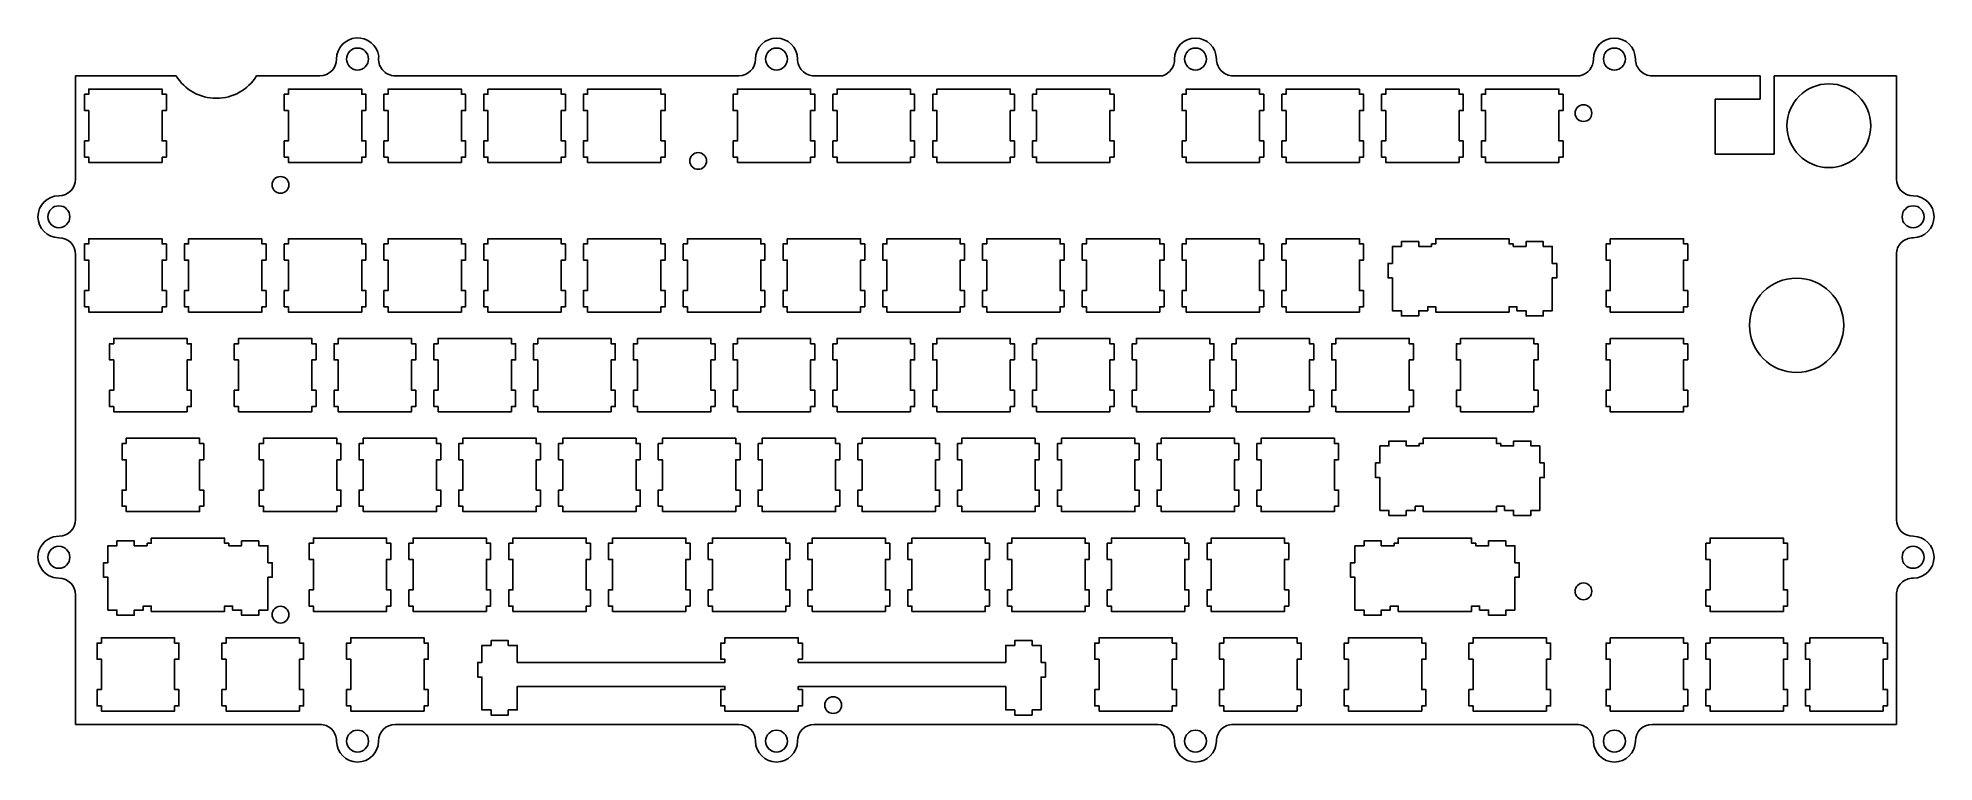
# Model space of a CAD drawing. Header units: millimetres. Extents: x -7 to 355, y -7 to 131.
import ezdxf

# ---------------------------------------------------------------- set-up
doc = ezdxf.new("R2010")
doc.units = ezdxf.units.MM
doc.layers.get('0').update_dxf_attribs({"linetype": 'CONTINUOUS'})

msp = doc.modelspace()

# ---------------------------------------------------------------- linework, layer by layer
for p, q in [((0, 123.83), (0, 104.11)), ((19.2, 123.83), (0, 123.83)), ((46.63, 123.83), (34.55, 123.83)), ((126.63, 123.83), (61.03, 123.83)), ((207.51, 123.85), (141.03, 123.83)), ((287.22, 123.83), (221.03, 123.83)), ((315.63, 123.83), (301.03, 123.83)), ((321.65, 123.83), (315.63, 123.83)), ((321.65, 119.34), (321.65, 123.83)), ((324.33, 119.34), (324.33, 123.83)), ((347.66, 123.83), (324.33, 123.83)), ((347.66, 104.11), (347.66, 123.83)), ((313.09, 119.34), (313.09, 108.88)), ((321.65, 119.34), (313.09, 119.34)), ((324.33, 108.88), (324.33, 119.34)), ((313.09, 108.88), (324.33, 108.88)), ((0, 89.71), (0, 39.11)), ((347.66, 39.11), (347.66, 89.71)), ((0, 24.71), (0, 0)), ((347.66, 0), (347.66, 24.71)), ((0, 0), (46.63, 0)), ((61.03, 0), (126.63, 0)), ((141.03, 0), (206.63, 0)), ((221.03, 0), (286.63, 0)), ((301.03, 0), (347.66, 0))]:
    msp.add_line(p, q)
for points in [[(16.52, 108.3), (16.52, 107.3), (2.52, 107.3), (2.52, 108.3), (1.72, 108.3), (1.72, 111.4), (2.52, 111.4), (2.52, 117.2), (1.72, 117.2), (1.72, 120.3), (2.52, 120.3), (2.52, 121.3), (16.52, 121.3), (16.52, 120.3), (17.32, 120.3), (17.32, 117.2), (16.52, 117.2), (16.52, 111.4), (17.32, 111.4), (17.32, 108.3)], [(55.42, 117.2), (54.62, 117.2), (54.62, 111.4), (55.42, 111.4), (55.42, 108.3), (54.62, 108.3), (54.62, 107.3), (40.62, 107.3), (40.62, 108.3), (39.82, 108.3), (39.82, 111.4), (40.62, 111.4), (40.62, 117.2), (39.82, 117.2), (39.82, 120.3), (40.62, 120.3), (40.62, 121.3), (54.62, 121.3), (54.62, 120.3), (55.42, 120.3)], [(59.67, 107.3), (59.67, 108.3), (58.87, 108.3), (58.87, 111.4), (59.67, 111.4), (59.67, 117.2), (58.87, 117.2), (58.87, 120.3), (59.67, 120.3), (59.67, 121.3), (73.67, 121.3), (73.67, 120.3), (74.47, 120.3), (74.47, 117.2), (73.67, 117.2), (73.67, 111.4), (74.47, 111.4), (74.47, 108.3), (73.67, 108.3), (73.67, 107.3)], [(78.72, 121.3), (92.72, 121.3), (92.72, 120.3), (93.52, 120.3), (93.52, 117.2), (92.72, 117.2), (92.72, 111.4), (93.52, 111.4), (93.52, 108.3), (92.72, 108.3), (92.72, 107.3), (78.72, 107.3), (78.72, 108.3), (77.92, 108.3), (77.92, 111.4), (78.72, 111.4), (78.72, 117.2), (77.92, 117.2), (77.92, 120.3), (78.72, 120.3)], [(111.77, 111.4), (112.57, 111.4), (112.57, 108.3), (111.77, 108.3), (111.77, 107.3), (97.77, 107.3), (97.77, 108.3), (96.97, 108.3), (96.97, 111.4), (97.77, 111.4), (97.77, 117.2), (96.97, 117.2), (96.97, 120.3), (97.77, 120.3), (97.77, 121.3), (111.77, 121.3), (111.77, 120.3), (112.57, 120.3), (112.57, 117.2), (111.77, 117.2)], [(126.35, 107.3), (126.35, 108.3), (125.55, 108.3), (125.55, 111.4), (126.35, 111.4), (126.35, 117.2), (125.55, 117.2), (125.55, 120.3), (126.35, 120.3), (126.35, 121.3), (140.35, 121.3), (140.35, 120.3), (141.15, 120.3), (141.15, 117.2), (140.35, 117.2), (140.35, 111.4), (141.15, 111.4), (141.15, 108.3), (140.35, 108.3), (140.35, 107.3)], [(159.4, 107.3), (145.4, 107.3), (145.4, 108.3), (144.6, 108.3), (144.6, 111.4), (145.4, 111.4), (145.4, 117.2), (144.6, 117.2), (144.6, 120.3), (145.4, 120.3), (145.4, 121.3), (159.4, 121.3), (159.4, 120.3), (160.2, 120.3), (160.2, 117.2), (159.4, 117.2), (159.4, 111.4), (160.2, 111.4), (160.2, 108.3), (159.4, 108.3)], [(179.25, 111.4), (179.25, 108.3), (178.45, 108.3), (178.45, 107.3), (164.45, 107.3), (164.45, 108.3), (163.65, 108.3), (163.65, 111.4), (164.45, 111.4), (164.45, 117.2), (163.65, 117.2), (163.65, 120.3), (164.45, 120.3), (164.45, 121.3), (178.45, 121.3), (178.45, 120.3), (179.25, 120.3), (179.25, 117.2), (178.45, 117.2), (178.45, 111.4)], [(197.5, 117.2), (197.5, 111.4), (198.3, 111.4), (198.3, 108.3), (197.5, 108.3), (197.5, 107.3), (183.5, 107.3), (183.5, 108.3), (182.7, 108.3), (182.7, 111.4), (183.5, 111.4), (183.5, 117.2), (182.7, 117.2), (182.7, 120.3), (183.5, 120.3), (183.5, 121.3), (197.5, 121.3), (197.5, 120.3), (198.3, 120.3), (198.3, 117.2)], [(212.07, 111.4), (212.07, 117.2), (211.27, 117.2), (211.27, 120.3), (212.07, 120.3), (212.07, 121.3), (226.07, 121.3), (226.07, 120.3), (226.87, 120.3), (226.87, 117.2), (226.07, 117.2), (226.07, 111.4), (226.87, 111.4), (226.87, 108.3), (226.07, 108.3), (226.07, 107.3), (212.07, 107.3), (212.07, 108.3), (211.27, 108.3), (211.27, 111.4)], [(245.12, 121.3), (245.12, 120.3), (245.92, 120.3), (245.92, 117.2), (245.12, 117.2), (245.12, 111.4), (245.92, 111.4), (245.92, 108.3), (245.12, 108.3), (245.12, 107.3), (231.12, 107.3), (231.12, 108.3), (230.32, 108.3), (230.32, 111.4), (231.12, 111.4), (231.12, 117.2), (230.32, 117.2), (230.32, 120.3), (231.12, 120.3), (231.12, 121.3)], [(264.17, 111.4), (264.97, 111.4), (264.97, 108.3), (264.17, 108.3), (264.17, 107.3), (250.17, 107.3), (250.17, 108.3), (249.37, 108.3), (249.37, 111.4), (250.17, 111.4), (250.17, 117.2), (249.37, 117.2), (249.37, 120.3), (250.17, 120.3), (250.17, 121.3), (264.17, 121.3), (264.17, 120.3), (264.97, 120.3), (264.97, 117.2), (264.17, 117.2)], [(283.22, 117.2), (283.22, 111.4), (284.02, 111.4), (284.02, 108.3), (283.22, 108.3), (283.22, 107.3), (269.22, 107.3), (269.22, 108.3), (268.42, 108.3), (268.42, 111.4), (269.22, 111.4), (269.22, 117.2), (268.42, 117.2), (268.42, 120.3), (269.22, 120.3), (269.22, 121.3), (283.22, 121.3), (283.22, 120.3), (284.02, 120.3), (284.02, 117.2)], [(16.52, 79.73), (16.52, 78.73), (2.52, 78.73), (2.52, 79.73), (1.72, 79.73), (1.72, 82.83), (2.52, 82.83), (2.52, 88.63), (1.72, 88.63), (1.72, 91.72), (2.52, 91.72), (2.52, 92.73), (16.52, 92.73), (16.52, 91.72), (17.32, 91.72), (17.32, 88.63), (16.52, 88.63), (16.52, 82.83), (17.32, 82.83), (17.32, 79.73)], [(35.57, 92.73), (35.57, 91.72), (36.37, 91.72), (36.37, 88.63), (35.57, 88.63), (35.57, 82.83), (36.37, 82.83), (36.37, 79.73), (35.57, 79.73), (35.57, 78.73), (21.57, 78.73), (21.57, 79.73), (20.77, 79.73), (20.77, 82.83), (21.57, 82.83), (21.57, 88.63), (20.77, 88.63), (20.77, 91.72), (21.57, 91.72), (21.57, 92.73)], [(55.42, 88.63), (54.62, 88.63), (54.62, 82.83), (55.42, 82.83), (55.42, 79.73), (54.62, 79.73), (54.62, 78.73), (40.62, 78.73), (40.62, 79.73), (39.82, 79.73), (39.82, 82.83), (40.62, 82.83), (40.62, 88.63), (39.82, 88.63), (39.82, 91.72), (40.62, 91.72), (40.62, 92.73), (54.62, 92.73), (54.62, 91.72), (55.42, 91.72)], [(73.67, 79.73), (73.67, 78.73), (59.67, 78.73), (59.67, 79.73), (58.87, 79.73), (58.87, 82.83), (59.67, 82.83), (59.67, 88.63), (58.87, 88.63), (58.87, 91.72), (59.67, 91.72), (59.67, 92.73), (73.67, 92.73), (73.67, 91.72), (74.47, 91.72), (74.47, 88.63), (73.67, 88.63), (73.67, 82.83), (74.47, 82.83), (74.47, 79.73)], [(77.92, 82.83), (78.72, 82.83), (78.72, 88.63), (77.92, 88.63), (77.92, 91.72), (78.72, 91.72), (78.72, 92.73), (92.72, 92.73), (92.72, 91.72), (93.52, 91.72), (93.52, 88.63), (92.72, 88.63), (92.72, 82.83), (93.52, 82.83), (93.52, 79.73), (92.72, 79.73), (92.72, 78.73), (78.72, 78.73), (78.72, 79.73), (77.92, 79.73)], [(97.77, 92.73), (111.77, 92.73), (111.77, 91.72), (112.57, 91.72), (112.57, 88.63), (111.77, 88.63), (111.77, 82.83), (112.57, 82.83), (112.57, 79.73), (111.77, 79.73), (111.77, 78.73), (97.77, 78.73), (97.77, 79.73), (96.97, 79.73), (96.97, 82.83), (97.77, 82.83), (97.77, 88.63), (96.97, 88.63), (96.97, 91.72), (97.77, 91.72)], [(131.62, 91.72), (131.62, 88.63), (130.82, 88.63), (130.82, 82.83), (131.62, 82.83), (131.62, 79.73), (130.82, 79.73), (130.82, 78.73), (116.82, 78.73), (116.82, 79.73), (116.02, 79.73), (116.02, 82.83), (116.82, 82.83), (116.82, 88.63), (116.02, 88.63), (116.02, 91.72), (116.82, 91.72), (116.82, 92.73), (130.82, 92.73), (130.82, 91.72)], [(135.87, 92.73), (149.87, 92.73), (149.87, 91.72), (150.67, 91.72), (150.67, 88.63), (149.87, 88.63), (149.87, 82.83), (150.67, 82.83), (150.67, 79.73), (149.87, 79.73), (149.87, 78.73), (135.87, 78.73), (135.87, 79.73), (135.07, 79.73), (135.07, 82.83), (135.87, 82.83), (135.87, 88.63), (135.07, 88.63), (135.07, 91.72), (135.87, 91.72)], [(169.72, 79.73), (168.92, 79.73), (168.92, 78.73), (154.92, 78.73), (154.92, 79.73), (154.12, 79.73), (154.12, 82.83), (154.92, 82.83), (154.92, 88.63), (154.12, 88.63), (154.12, 91.72), (154.92, 91.72), (154.92, 92.73), (168.92, 92.73), (168.92, 91.72), (169.72, 91.72), (169.72, 88.63), (168.92, 88.63), (168.92, 82.83), (169.72, 82.83)], [(173.97, 91.72), (173.97, 92.73), (187.97, 92.73), (187.97, 91.72), (188.77, 91.72), (188.77, 88.63), (187.97, 88.63), (187.97, 82.83), (188.77, 82.83), (188.77, 79.73), (187.97, 79.73), (187.97, 78.73), (173.97, 78.73), (173.97, 79.73), (173.17, 79.73), (173.17, 82.83), (173.97, 82.83), (173.97, 88.63), (173.17, 88.63), (173.17, 91.72)], [(192.22, 82.83), (193.02, 82.83), (193.02, 88.63), (192.22, 88.63), (192.22, 91.72), (193.02, 91.72), (193.02, 92.73), (207.02, 92.73), (207.02, 91.72), (207.82, 91.72), (207.82, 88.63), (207.02, 88.63), (207.02, 82.83), (207.82, 82.83), (207.82, 79.73), (207.02, 79.73), (207.02, 78.73), (193.02, 78.73), (193.02, 79.73), (192.22, 79.73)], [(226.87, 91.72), (226.87, 88.63), (226.07, 88.63), (226.07, 82.83), (226.87, 82.83), (226.87, 79.73), (226.07, 79.73), (226.07, 78.73), (212.07, 78.73), (212.07, 79.73), (211.27, 79.73), (211.27, 82.83), (212.07, 82.83), (212.07, 88.63), (211.27, 88.63), (211.27, 91.72), (212.07, 91.72), (212.07, 92.73), (226.07, 92.73), (226.07, 91.72)], [(245.92, 91.72), (245.92, 88.63), (245.12, 88.63), (245.12, 82.83), (245.92, 82.83), (245.92, 79.73), (245.12, 79.73), (245.12, 78.73), (231.12, 78.73), (231.12, 79.73), (230.32, 79.73), (230.32, 82.83), (231.12, 82.83), (231.12, 88.63), (230.32, 88.63), (230.32, 91.72), (231.12, 91.72), (231.12, 92.73), (245.12, 92.73), (245.12, 91.72)], [(253.15, 91.26), (253.15, 92.18), (256.45, 92.18), (256.45, 91.26), (258.9, 91.26), (258.9, 91.72), (259.7, 91.72), (259.7, 92.73), (273.7, 92.73), (273.7, 91.72), (274.5, 91.72), (274.5, 91.26), (276.95, 91.26), (276.95, 92.18), (280.25, 92.18), (280.25, 91.26), (281.97, 91.26), (281.97, 88.02), (282.8, 88.02), (282.8, 85.23), (281.97, 85.23), (281.97, 78.96), (280.25, 78.96), (280.25, 77.98), (276.95, 77.98), (276.95, 78.96), (275.22, 78.96), (275.22, 79.73), (273.7, 79.73), (273.7, 78.73), (259.7, 78.73), (259.7, 79.73), (258.17, 79.73), (258.17, 78.96), (256.45, 78.96), (256.45, 77.98), (253.15, 77.98), (253.15, 78.96), (251.42, 78.96), (251.42, 85.23), (250.6, 85.23), (250.6, 88.02), (251.42, 88.02), (251.42, 91.26)], [(293.04, 92.73), (307.04, 92.73), (307.04, 91.73), (307.84, 91.73), (307.84, 88.63), (307.04, 88.63), (307.04, 82.83), (307.84, 82.83), (307.84, 79.73), (307.04, 79.73), (307.04, 78.73), (293.04, 78.73), (293.04, 79.73), (292.24, 79.73), (292.24, 82.83), (293.04, 82.83), (293.04, 88.63), (292.24, 88.63), (292.24, 91.73), (293.04, 91.73)], [(22.09, 63.78), (22.09, 60.68), (21.29, 60.68), (21.29, 59.68), (7.29, 59.68), (7.29, 60.68), (6.49, 60.68), (6.49, 63.78), (7.29, 63.78), (7.29, 69.58), (6.49, 69.58), (6.49, 72.67), (7.29, 72.67), (7.29, 73.68), (21.29, 73.68), (21.29, 72.67), (22.09, 72.67), (22.09, 69.58), (21.29, 69.58), (21.29, 63.78)], [(45.9, 69.58), (45.1, 69.58), (45.1, 63.78), (45.9, 63.78), (45.9, 60.68), (45.1, 60.68), (45.1, 59.68), (31.1, 59.68), (31.1, 60.68), (30.3, 60.68), (30.3, 63.78), (31.1, 63.78), (31.1, 69.58), (30.3, 69.58), (30.3, 72.67), (31.1, 72.67), (31.1, 73.68), (45.1, 73.68), (45.1, 72.67), (45.9, 72.67)], [(64.95, 63.78), (64.95, 60.68), (64.15, 60.68), (64.15, 59.68), (50.15, 59.68), (50.15, 60.68), (49.35, 60.68), (49.35, 63.78), (50.15, 63.78), (50.15, 69.58), (49.35, 69.58), (49.35, 72.67), (50.15, 72.67), (50.15, 73.68), (64.15, 73.68), (64.15, 72.67), (64.95, 72.67), (64.95, 69.58), (64.15, 69.58), (64.15, 63.78)], [(83.2, 59.68), (69.2, 59.68), (69.2, 60.68), (68.4, 60.68), (68.4, 63.78), (69.2, 63.78), (69.2, 69.58), (68.4, 69.58), (68.4, 72.67), (69.2, 72.67), (69.2, 73.68), (83.2, 73.68), (83.2, 72.67), (84, 72.67), (84, 69.58), (83.2, 69.58), (83.2, 63.78), (84, 63.78), (84, 60.68), (83.2, 60.68)], [(88.25, 73.68), (102.25, 73.68), (102.25, 72.67), (103.05, 72.67), (103.05, 69.58), (102.25, 69.58), (102.25, 63.78), (103.05, 63.78), (103.05, 60.68), (102.25, 60.68), (102.25, 59.68), (88.25, 59.68), (88.25, 60.68), (87.45, 60.68), (87.45, 63.78), (88.25, 63.78), (88.25, 69.58), (87.45, 69.58), (87.45, 72.67), (88.25, 72.67)], [(122.1, 60.68), (121.3, 60.68), (121.3, 59.68), (107.3, 59.68), (107.3, 60.68), (106.5, 60.68), (106.5, 63.78), (107.3, 63.78), (107.3, 69.58), (106.5, 69.58), (106.5, 72.67), (107.3, 72.67), (107.3, 73.68), (121.3, 73.68), (121.3, 72.67), (122.1, 72.67), (122.1, 69.58), (121.3, 69.58), (121.3, 63.78), (122.1, 63.78)], [(141.15, 72.67), (141.15, 69.58), (140.35, 69.58), (140.35, 63.78), (141.15, 63.78), (141.15, 60.68), (140.35, 60.68), (140.35, 59.68), (126.35, 59.68), (126.35, 60.68), (125.55, 60.68), (125.55, 63.78), (126.35, 63.78), (126.35, 69.58), (125.55, 69.58), (125.55, 72.67), (126.35, 72.67), (126.35, 73.68), (140.35, 73.68), (140.35, 72.67)], [(144.6, 69.58), (144.6, 72.67), (145.4, 72.67), (145.4, 73.68), (159.4, 73.68), (159.4, 72.67), (160.2, 72.67), (160.2, 69.58), (159.4, 69.58), (159.4, 63.78), (160.2, 63.78), (160.2, 60.68), (159.4, 60.68), (159.4, 59.68), (145.4, 59.68), (145.4, 60.68), (144.6, 60.68), (144.6, 63.78), (145.4, 63.78), (145.4, 69.58)], [(179.25, 69.58), (178.45, 69.58), (178.45, 63.78), (179.25, 63.78), (179.25, 60.68), (178.45, 60.68), (178.45, 59.68), (164.45, 59.68), (164.45, 60.68), (163.65, 60.68), (163.65, 63.78), (164.45, 63.78), (164.45, 69.58), (163.65, 69.58), (163.65, 72.67), (164.45, 72.67), (164.45, 73.68), (178.45, 73.68), (178.45, 72.67), (179.25, 72.67)], [(182.7, 72.67), (183.5, 72.67), (183.5, 73.68), (197.5, 73.68), (197.5, 72.67), (198.3, 72.67), (198.3, 69.58), (197.5, 69.58), (197.5, 63.78), (198.3, 63.78), (198.3, 60.68), (197.5, 60.68), (197.5, 59.68), (183.5, 59.68), (183.5, 60.68), (182.7, 60.68), (182.7, 63.78), (183.5, 63.78), (183.5, 69.58), (182.7, 69.58)], [(201.75, 69.58), (201.75, 72.67), (202.55, 72.67), (202.55, 73.68), (216.55, 73.68), (216.55, 72.67), (217.35, 72.67), (217.35, 69.58), (216.55, 69.58), (216.55, 63.78), (217.35, 63.78), (217.35, 60.68), (216.55, 60.68), (216.55, 59.68), (202.55, 59.68), (202.55, 60.68), (201.75, 60.68), (201.75, 63.78), (202.55, 63.78), (202.55, 69.58)], [(236.4, 72.67), (236.4, 69.58), (235.6, 69.58), (235.6, 63.78), (236.4, 63.78), (236.4, 60.68), (235.6, 60.68), (235.6, 59.68), (221.6, 59.68), (221.6, 60.68), (220.8, 60.68), (220.8, 63.78), (221.6, 63.78), (221.6, 69.58), (220.8, 69.58), (220.8, 72.67), (221.6, 72.67), (221.6, 73.68), (235.6, 73.68), (235.6, 72.67)], [(254.65, 69.58), (254.65, 63.78), (255.45, 63.78), (255.45, 60.68), (254.65, 60.68), (254.65, 59.68), (240.65, 59.68), (240.65, 60.68), (239.85, 60.68), (239.85, 63.78), (240.65, 63.78), (240.65, 69.58), (239.85, 69.58), (239.85, 72.67), (240.65, 72.67), (240.65, 73.68), (254.65, 73.68), (254.65, 72.67), (255.45, 72.67), (255.45, 69.58)], [(279.26, 72.67), (279.26, 69.58), (278.46, 69.58), (278.46, 63.78), (279.26, 63.78), (279.26, 60.68), (278.46, 60.68), (278.46, 59.68), (264.46, 59.68), (264.46, 60.68), (263.66, 60.68), (263.66, 63.78), (264.46, 63.78), (264.46, 69.58), (263.66, 69.58), (263.66, 72.67), (264.46, 72.67), (264.46, 73.68), (278.46, 73.68), (278.46, 72.67)], [(307.84, 69.58), (307.04, 69.58), (307.04, 63.78), (307.84, 63.78), (307.84, 60.68), (307.04, 60.68), (307.04, 59.68), (293.04, 59.68), (293.04, 60.68), (292.24, 60.68), (292.24, 63.78), (293.04, 63.78), (293.04, 69.58), (292.24, 69.58), (292.24, 72.67), (293.04, 72.67), (293.04, 73.68), (307.04, 73.68), (307.04, 72.67), (307.84, 72.67)], [(9.67, 53.62), (9.67, 54.63), (23.67, 54.63), (23.67, 53.62), (24.47, 53.62), (24.47, 50.53), (23.67, 50.53), (23.67, 44.73), (24.47, 44.73), (24.47, 41.63), (23.67, 41.63), (23.67, 40.63), (9.67, 40.63), (9.67, 41.63), (8.87, 41.63), (8.87, 44.73), (9.67, 44.73), (9.67, 50.53), (8.87, 50.53), (8.87, 53.62)], [(49.86, 50.53), (49.86, 44.73), (50.66, 44.73), (50.66, 41.63), (49.86, 41.63), (49.86, 40.63), (35.86, 40.63), (35.86, 41.63), (35.06, 41.63), (35.06, 44.73), (35.86, 44.73), (35.86, 50.53), (35.06, 50.53), (35.06, 53.62), (35.86, 53.62), (35.86, 54.63), (49.86, 54.63), (49.86, 53.62), (50.66, 53.62), (50.66, 50.53)], [(54.91, 40.63), (54.91, 41.63), (54.11, 41.63), (54.11, 44.73), (54.91, 44.73), (54.91, 50.53), (54.11, 50.53), (54.11, 53.62), (54.91, 53.62), (54.91, 54.63), (68.91, 54.63), (68.91, 53.62), (69.71, 53.62), (69.71, 50.53), (68.91, 50.53), (68.91, 44.73), (69.71, 44.73), (69.71, 41.63), (68.91, 41.63), (68.91, 40.63)], [(73.96, 50.53), (73.16, 50.53), (73.16, 53.62), (73.96, 53.62), (73.96, 54.63), (87.96, 54.63), (87.96, 53.62), (88.76, 53.62), (88.76, 50.53), (87.96, 50.53), (87.96, 44.73), (88.76, 44.73), (88.76, 41.63), (87.96, 41.63), (87.96, 40.63), (73.96, 40.63), (73.96, 41.63), (73.16, 41.63), (73.16, 44.73), (73.96, 44.73)], [(107.81, 50.53), (107.01, 50.53), (107.01, 44.73), (107.81, 44.73), (107.81, 41.63), (107.01, 41.63), (107.01, 40.63), (93.01, 40.63), (93.01, 41.63), (92.21, 41.63), (92.21, 44.73), (93.01, 44.73), (93.01, 50.53), (92.21, 50.53), (92.21, 53.62), (93.01, 53.62), (93.01, 54.63), (107.01, 54.63), (107.01, 53.62), (107.81, 53.62)], [(112.06, 40.63), (112.06, 41.63), (111.26, 41.63), (111.26, 44.73), (112.06, 44.73), (112.06, 50.53), (111.26, 50.53), (111.26, 53.62), (112.06, 53.62), (112.06, 54.63), (126.06, 54.63), (126.06, 53.62), (126.86, 53.62), (126.86, 50.53), (126.06, 50.53), (126.06, 44.73), (126.86, 44.73), (126.86, 41.63), (126.06, 41.63), (126.06, 40.63)], [(130.31, 53.62), (131.11, 53.62), (131.11, 54.63), (145.11, 54.63), (145.11, 53.62), (145.91, 53.62), (145.91, 50.53), (145.11, 50.53), (145.11, 44.73), (145.91, 44.73), (145.91, 41.63), (145.11, 41.63), (145.11, 40.63), (131.11, 40.63), (131.11, 41.63), (130.31, 41.63), (130.31, 44.73), (131.11, 44.73), (131.11, 50.53), (130.31, 50.53)], [(164.16, 50.53), (164.16, 44.73), (164.96, 44.73), (164.96, 41.63), (164.16, 41.63), (164.16, 40.63), (150.16, 40.63), (150.16, 41.63), (149.36, 41.63), (149.36, 44.73), (150.16, 44.73), (150.16, 50.53), (149.36, 50.53), (149.36, 53.62), (150.16, 53.62), (150.16, 54.63), (164.16, 54.63), (164.16, 53.62), (164.96, 53.62), (164.96, 50.53)], [(168.41, 44.73), (169.21, 44.73), (169.21, 50.53), (168.41, 50.53), (168.41, 53.62), (169.21, 53.62), (169.21, 54.63), (183.21, 54.63), (183.21, 53.62), (184.01, 53.62), (184.01, 50.53), (183.21, 50.53), (183.21, 44.73), (184.01, 44.73), (184.01, 41.63), (183.21, 41.63), (183.21, 40.63), (169.21, 40.63), (169.21, 41.63), (168.41, 41.63)], [(188.26, 44.73), (188.26, 50.53), (187.46, 50.53), (187.46, 53.62), (188.26, 53.62), (188.26, 54.63), (202.26, 54.63), (202.26, 53.62), (203.06, 53.62), (203.06, 50.53), (202.26, 50.53), (202.26, 44.73), (203.06, 44.73), (203.06, 41.63), (202.26, 41.63), (202.26, 40.63), (188.26, 40.63), (188.26, 41.63), (187.46, 41.63), (187.46, 44.73)], [(222.11, 41.63), (221.31, 41.63), (221.31, 40.63), (207.31, 40.63), (207.31, 41.63), (206.51, 41.63), (206.51, 44.73), (207.31, 44.73), (207.31, 50.53), (206.51, 50.53), (206.51, 53.62), (207.31, 53.62), (207.31, 54.63), (221.31, 54.63), (221.31, 53.62), (222.11, 53.62), (222.11, 50.53), (221.31, 50.53), (221.31, 44.73), (222.11, 44.73)], [(240.36, 44.73), (241.16, 44.73), (241.16, 41.63), (240.36, 41.63), (240.36, 40.63), (226.36, 40.63), (226.36, 41.63), (225.56, 41.63), (225.56, 44.73), (226.36, 44.73), (226.36, 50.53), (225.56, 50.53), (225.56, 53.62), (226.36, 53.62), (226.36, 54.63), (240.36, 54.63), (240.36, 53.62), (241.16, 53.62), (241.16, 50.53), (240.36, 50.53)], [(272.84, 40.86), (272.84, 41.63), (271.32, 41.63), (271.32, 40.63), (257.32, 40.63), (257.32, 41.63), (255.79, 41.63), (255.79, 40.86), (254.07, 40.86), (254.07, 39.88), (250.77, 39.88), (250.77, 40.86), (249.04, 40.86), (249.04, 47.13), (248.22, 47.13), (248.22, 49.92), (249.04, 49.92), (249.04, 53.16), (250.77, 53.16), (250.77, 54.08), (254.07, 54.08), (254.07, 53.16), (256.52, 53.16), (256.52, 53.62), (257.32, 53.62), (257.32, 54.63), (271.32, 54.63), (271.32, 53.62), (272.12, 53.62), (272.12, 53.16), (274.57, 53.16), (274.57, 54.08), (277.87, 54.08), (277.87, 53.16), (279.59, 53.16), (279.59, 49.92), (280.42, 49.92), (280.42, 47.13), (279.59, 47.13), (279.59, 40.86), (277.87, 40.86), (277.87, 39.88), (274.57, 39.88), (274.57, 40.86)], [(34.98, 21.81), (34.98, 20.82), (31.68, 20.82), (31.68, 21.81), (29.96, 21.81), (29.96, 22.58), (28.43, 22.58), (28.43, 21.58), (14.43, 21.58), (14.43, 22.58), (12.91, 22.58), (12.91, 21.81), (11.18, 21.81), (11.18, 20.82), (7.88, 20.82), (7.88, 21.81), (6.16, 21.81), (6.16, 28.08), (5.33, 28.08), (5.33, 30.87), (6.16, 30.87), (6.16, 34.11), (7.88, 34.11), (7.88, 35.03), (11.18, 35.03), (11.18, 34.11), (13.63, 34.11), (13.63, 34.58), (14.43, 34.58), (14.43, 35.58), (28.43, 35.58), (28.43, 34.58), (29.23, 34.58), (29.23, 34.11), (31.68, 34.11), (31.68, 35.03), (34.98, 35.03), (34.98, 34.11), (36.71, 34.11), (36.71, 30.87), (37.53, 30.87), (37.53, 28.08), (36.71, 28.08), (36.71, 21.81)], [(60.19, 34.58), (60.19, 31.48), (59.39, 31.48), (59.39, 25.68), (60.19, 25.68), (60.19, 22.58), (59.39, 22.58), (59.39, 21.58), (45.39, 21.58), (45.39, 22.58), (44.59, 22.58), (44.59, 25.68), (45.39, 25.68), (45.39, 31.48), (44.59, 31.48), (44.59, 34.58), (45.39, 34.58), (45.39, 35.58), (59.39, 35.58), (59.39, 34.58)], [(78.44, 21.58), (64.44, 21.58), (64.44, 22.58), (63.64, 22.58), (63.64, 25.68), (64.44, 25.68), (64.44, 31.48), (63.64, 31.48), (63.64, 34.58), (64.44, 34.58), (64.44, 35.58), (78.44, 35.58), (78.44, 34.58), (79.24, 34.58), (79.24, 31.48), (78.44, 31.48), (78.44, 25.68), (79.24, 25.68), (79.24, 22.58), (78.44, 22.58)], [(82.69, 34.58), (83.49, 34.58), (83.49, 35.58), (97.49, 35.58), (97.49, 34.58), (98.29, 34.58), (98.29, 31.48), (97.49, 31.48), (97.49, 25.68), (98.29, 25.68), (98.29, 22.58), (97.49, 22.58), (97.49, 21.58), (83.49, 21.58), (83.49, 22.58), (82.69, 22.58), (82.69, 25.68), (83.49, 25.68), (83.49, 31.48), (82.69, 31.48)], [(117.34, 22.58), (116.54, 22.58), (116.54, 21.58), (102.54, 21.58), (102.54, 22.58), (101.74, 22.58), (101.74, 25.68), (102.54, 25.68), (102.54, 31.48), (101.74, 31.48), (101.74, 34.58), (102.54, 34.58), (102.54, 35.58), (116.54, 35.58), (116.54, 34.58), (117.34, 34.58), (117.34, 31.48), (116.54, 31.48), (116.54, 25.68), (117.34, 25.68)], [(135.59, 34.58), (136.39, 34.58), (136.39, 31.48), (135.59, 31.48), (135.59, 25.68), (136.39, 25.68), (136.39, 22.58), (135.59, 22.58), (135.59, 21.58), (121.59, 21.58), (121.59, 22.58), (120.79, 22.58), (120.79, 25.68), (121.59, 25.68), (121.59, 31.48), (120.79, 31.48), (120.79, 34.58), (121.59, 34.58), (121.59, 35.58), (135.59, 35.58)], [(139.84, 31.48), (139.84, 34.58), (140.64, 34.58), (140.64, 35.58), (154.64, 35.58), (154.64, 34.58), (155.44, 34.58), (155.44, 31.48), (154.64, 31.48), (154.64, 25.68), (155.44, 25.68), (155.44, 22.58), (154.64, 22.58), (154.64, 21.58), (140.64, 21.58), (140.64, 22.58), (139.84, 22.58), (139.84, 25.68), (140.64, 25.68), (140.64, 31.48)], [(159.69, 35.58), (173.69, 35.58), (173.69, 34.58), (174.49, 34.58), (174.49, 31.48), (173.69, 31.48), (173.69, 25.68), (174.49, 25.68), (174.49, 22.58), (173.69, 22.58), (173.69, 21.58), (159.69, 21.58), (159.69, 22.58), (158.89, 22.58), (158.89, 25.68), (159.69, 25.68), (159.69, 31.48), (158.89, 31.48), (158.89, 34.58), (159.69, 34.58)], [(178.74, 22.58), (177.94, 22.58), (177.94, 25.68), (178.74, 25.68), (178.74, 31.48), (177.94, 31.48), (177.94, 34.58), (178.74, 34.58), (178.74, 35.58), (192.74, 35.58), (192.74, 34.58), (193.54, 34.58), (193.54, 31.48), (192.74, 31.48), (192.74, 25.68), (193.54, 25.68), (193.54, 22.58), (192.74, 22.58), (192.74, 21.58), (178.74, 21.58)], [(196.99, 22.58), (196.99, 25.68), (197.79, 25.68), (197.79, 31.48), (196.99, 31.48), (196.99, 34.58), (197.79, 34.58), (197.79, 35.58), (211.79, 35.58), (211.79, 34.58), (212.59, 34.58), (212.59, 31.48), (211.79, 31.48), (211.79, 25.68), (212.59, 25.68), (212.59, 22.58), (211.79, 22.58), (211.79, 21.58), (197.79, 21.58), (197.79, 22.58)], [(231.64, 25.68), (231.64, 22.58), (230.84, 22.58), (230.84, 21.58), (216.84, 21.58), (216.84, 22.58), (216.04, 22.58), (216.04, 25.68), (216.84, 25.68), (216.84, 31.48), (216.04, 31.48), (216.04, 34.58), (216.84, 34.58), (216.84, 35.58), (230.84, 35.58), (230.84, 34.58), (231.64, 34.58), (231.64, 31.48), (230.84, 31.48), (230.84, 25.68)], [(244.28, 34.11), (246.01, 34.11), (246.01, 35.03), (249.3, 35.03), (249.3, 34.11), (251.75, 34.11), (251.75, 34.58), (252.55, 34.58), (252.55, 35.58), (266.55, 35.58), (266.55, 34.58), (267.36, 34.58), (267.36, 34.11), (269.81, 34.11), (269.81, 35.03), (273.1, 35.03), (273.1, 34.11), (274.83, 34.11), (274.83, 30.87), (275.66, 30.87), (275.66, 28.08), (274.83, 28.08), (274.83, 21.81), (273.1, 21.81), (273.1, 20.82), (269.81, 20.82), (269.81, 21.81), (268.08, 21.81), (268.08, 22.58), (266.55, 22.58), (266.55, 21.58), (252.55, 21.58), (252.55, 22.58), (251.03, 22.58), (251.03, 21.81), (249.3, 21.81), (249.3, 20.82), (246.01, 20.82), (246.01, 21.81), (244.28, 21.81), (244.28, 28.08), (243.45, 28.08), (243.45, 30.87), (244.28, 30.87)], [(312.09, 34.58), (312.09, 35.58), (326.09, 35.58), (326.09, 34.58), (326.89, 34.58), (326.89, 31.48), (326.09, 31.48), (326.09, 25.68), (326.89, 25.68), (326.89, 22.58), (326.09, 22.58), (326.09, 21.58), (312.09, 21.58), (312.09, 22.58), (311.29, 22.58), (311.29, 25.68), (312.09, 25.68), (312.09, 31.48), (311.29, 31.48), (311.29, 34.58)], [(18.91, 6.63), (19.71, 6.63), (19.71, 3.53), (18.91, 3.53), (18.91, 2.53), (4.91, 2.53), (4.91, 3.53), (4.11, 3.53), (4.11, 6.63), (4.91, 6.63), (4.91, 12.43), (4.11, 12.43), (4.11, 15.53), (4.91, 15.53), (4.91, 16.53), (18.91, 16.53), (18.91, 15.53), (19.71, 15.53), (19.71, 12.43), (18.91, 12.43)], [(42.72, 16.53), (42.72, 15.53), (43.52, 15.53), (43.52, 12.43), (42.72, 12.43), (42.72, 6.63), (43.52, 6.63), (43.52, 3.53), (42.72, 3.53), (42.72, 2.53), (28.72, 2.53), (28.72, 3.53), (27.92, 3.53), (27.92, 6.63), (28.72, 6.63), (28.72, 12.43), (27.92, 12.43), (27.92, 15.53), (28.72, 15.53), (28.72, 16.53)], [(67.33, 3.53), (66.53, 3.53), (66.53, 2.53), (52.53, 2.53), (52.53, 3.53), (51.73, 3.53), (51.73, 6.63), (52.53, 6.63), (52.53, 12.43), (51.73, 12.43), (51.73, 15.53), (52.53, 15.53), (52.53, 16.53), (66.53, 16.53), (66.53, 15.53), (67.33, 15.53), (67.33, 12.43), (66.53, 12.43), (66.53, 6.63), (67.33, 6.63)], [(84.34, 11.82), (123.97, 11.82), (123.97, 12.43), (123.17, 12.43), (123.17, 15.53), (123.97, 15.53), (123.97, 16.53), (137.97, 16.53), (137.97, 15.53), (138.77, 15.53), (138.77, 12.43), (137.97, 12.43), (137.97, 11.82), (177.59, 11.82), (177.59, 15.06), (179.32, 15.06), (179.32, 15.98), (182.62, 15.98), (182.62, 15.06), (184.34, 15.06), (184.34, 11.82), (185.17, 11.82), (185.17, 9.03), (184.34, 9.03), (184.34, 2.76), (182.62, 2.76), (182.62, 1.77), (179.32, 1.77), (179.32, 2.76), (177.59, 2.76), (177.59, 7.23), (137.97, 7.23), (137.97, 6.63), (138.77, 6.63), (138.77, 3.53), (137.97, 3.53), (137.97, 2.53), (123.97, 2.53), (123.97, 3.53), (123.17, 3.53), (123.17, 6.63), (123.97, 6.63), (123.97, 7.23), (84.34, 7.23), (84.34, 2.76), (82.62, 2.76), (82.62, 1.77), (79.32, 1.77), (79.32, 2.76), (77.59, 2.76), (77.59, 9.03), (76.77, 9.03), (76.77, 11.82), (77.59, 11.82), (77.59, 15.06), (79.32, 15.06), (79.32, 15.98), (82.62, 15.98), (82.62, 15.06), (84.34, 15.06)], [(195.41, 2.53), (195.41, 3.53), (194.6, 3.53), (194.6, 6.63), (195.41, 6.63), (195.41, 12.43), (194.6, 12.43), (194.6, 15.53), (195.41, 15.53), (195.41, 16.53), (209.4, 16.53), (209.4, 15.53), (210.21, 15.53), (210.21, 12.43), (209.4, 12.43), (209.4, 6.63), (210.21, 6.63), (210.21, 3.53), (209.4, 3.53), (209.4, 2.53)], [(234.02, 3.53), (233.22, 3.53), (233.22, 2.53), (219.22, 2.53), (219.22, 3.53), (218.42, 3.53), (218.42, 6.63), (219.22, 6.63), (219.22, 12.43), (218.42, 12.43), (218.42, 15.53), (219.22, 15.53), (219.22, 16.53), (233.22, 16.53), (233.22, 15.53), (234.02, 15.53), (234.02, 12.43), (233.22, 12.43), (233.22, 6.63), (234.02, 6.63)], [(242.23, 12.43), (242.23, 15.53), (243.03, 15.53), (243.03, 16.53), (257.03, 16.53), (257.03, 15.53), (257.83, 15.53), (257.83, 12.43), (257.03, 12.43), (257.03, 6.63), (257.83, 6.63), (257.83, 3.53), (257.03, 3.53), (257.03, 2.53), (243.03, 2.53), (243.03, 3.53), (242.23, 3.53), (242.23, 6.63), (243.03, 6.63), (243.03, 12.43)], [(281.64, 6.63), (281.64, 3.53), (280.84, 3.53), (280.84, 2.53), (266.84, 2.53), (266.84, 3.53), (266.04, 3.53), (266.04, 6.63), (266.84, 6.63), (266.84, 12.43), (266.04, 12.43), (266.04, 15.53), (266.84, 15.53), (266.84, 16.53), (280.84, 16.53), (280.84, 15.53), (281.64, 15.53), (281.64, 12.43), (280.84, 12.43), (280.84, 6.63)], [(293.04, 16.53), (307.04, 16.53), (307.04, 15.53), (307.84, 15.53), (307.84, 12.43), (307.04, 12.43), (307.04, 6.63), (307.84, 6.63), (307.84, 3.53), (307.04, 3.53), (307.04, 2.53), (293.04, 2.53), (293.04, 3.53), (292.24, 3.53), (292.24, 6.63), (293.04, 6.63), (293.04, 12.43), (292.24, 12.43), (292.24, 15.53), (293.04, 15.53)], [(311.29, 15.53), (312.09, 15.53), (312.09, 16.53), (326.09, 16.53), (326.09, 15.53), (326.89, 15.53), (326.89, 12.43), (326.09, 12.43), (326.09, 6.63), (326.89, 6.63), (326.89, 3.53), (326.09, 3.53), (326.09, 2.53), (312.09, 2.53), (312.09, 3.53), (311.29, 3.53), (311.29, 6.63), (312.09, 6.63), (312.09, 12.43), (311.29, 12.43)], [(345.94, 12.43), (345.14, 12.43), (345.14, 6.63), (345.94, 6.63), (345.94, 3.53), (345.14, 3.53), (345.14, 2.53), (331.14, 2.53), (331.14, 3.53), (330.34, 3.53), (330.34, 6.63), (331.14, 6.63), (331.14, 12.43), (330.34, 12.43), (330.34, 15.53), (331.14, 15.53), (331.14, 16.53), (345.14, 16.53), (345.14, 15.53), (345.94, 15.53)]]:
    msp.add_lwpolyline(points, close=True)
for centre, radius in [((53.83, 127.03), 2.1), ((133.83, 127.03), 2.1), ((213.83, 127.03), 2.1), ((293.83, 127.03), 2.1), ((334.77, 114.3), 8), ((287.91, 116.71), 1.6), ((118.87, 107.57), 1.6), ((39.12, 103), 1.6), ((-3.2, 96.91), 2.1), ((350.86, 96.91), 2.1), ((328.61, 76.2), 9), ((-3.2, 31.91), 2.1), ((350.86, 31.91), 2.1), ((287.91, 25.4), 1.6), ((39.12, 20.95), 1.6), ((144.65, 3.68), 1.6), ((53.83, -3.2), 2.1), ((133.83, -3.2), 2.1), ((213.83, -3.2), 2.1), ((293.83, -3.2), 2.1)]:
    msp.add_circle(centre, radius)
for centre, radius, start, end in [((53.87, 127.02), 4.04, 7.6541, 179.9018), ((133.83, 127.03), 4, 0.0396, 180), ((213.83, 127.03), 4, 0.0001, 179.9854), ((293.83, 127.03), 4, 0.0001, 180), ((46.63, 127.03), 3.2, 270, 360), ((61.03, 127.03), 3.2, 170.4447, 270), ((126.63, 127.03), 3.2, -90, 0), ((141.03, 127.03), 3.2, 179.9505, 270), ((206.61, 126.94), 3.22, -73.6959, 1.5233), ((221.03, 127.03), 3.2, 179.9999, 270), ((286.62, 126.99), 3.21, -79.1991, 0.6758), ((301.03, 127.03), 3.2, 179.9999, 270), ((26.87, 128.53), 9, 211.4809, 328.5191), ((-3.2, 104.11), 3.2, -90, 0), ((350.86, 104.11), 3.2, 180, 270), ((-3.2, 96.91), 4, 90, 270), ((350.86, 96.91), 4, -89.957, 90), ((-3.2, 89.71), 3.2, 0, 90), ((350.86, 89.71), 3.2, 89.9462, 180), ((-3.2, 39.11), 3.2, -89.459, 0.0016), ((350.86, 39.11), 3.2, 180, 270), ((-3.2, 31.91), 4, 89.5697, 270), ((350.86, 31.91), 4, -89.9999, 90), ((-3.2, 24.71), 3.2, 0, 90), ((350.86, 24.71), 3.2, 89.9999, 180), ((46.63, -3.2), 3.2, -0.0001, 90), ((61.03, -3.2), 3.2, 90, 180), ((141.03, -3.2), 3.2, 90, 180), ((206.63, -3.2), 3.2, 0, 90), ((221.03, -3.2), 3.2, 89.9982, 180.0062), ((286.63, -3.2), 3.2, -0.0001, 90), ((301.03, -3.2), 3.2, 90, 180), ((53.83, -3.2), 4, -180, 0), ((126.63, -3.2), 3.2, 0, 90), ((133.83, -3.2), 4, 180.0006, 359.9994), ((213.83, -3.2), 4, -180, 0), ((293.83, -3.2), 4, -179.9999, 0)]:
    msp.add_arc(centre, radius, start, end)

doc.saveas('drawing.dxf')
